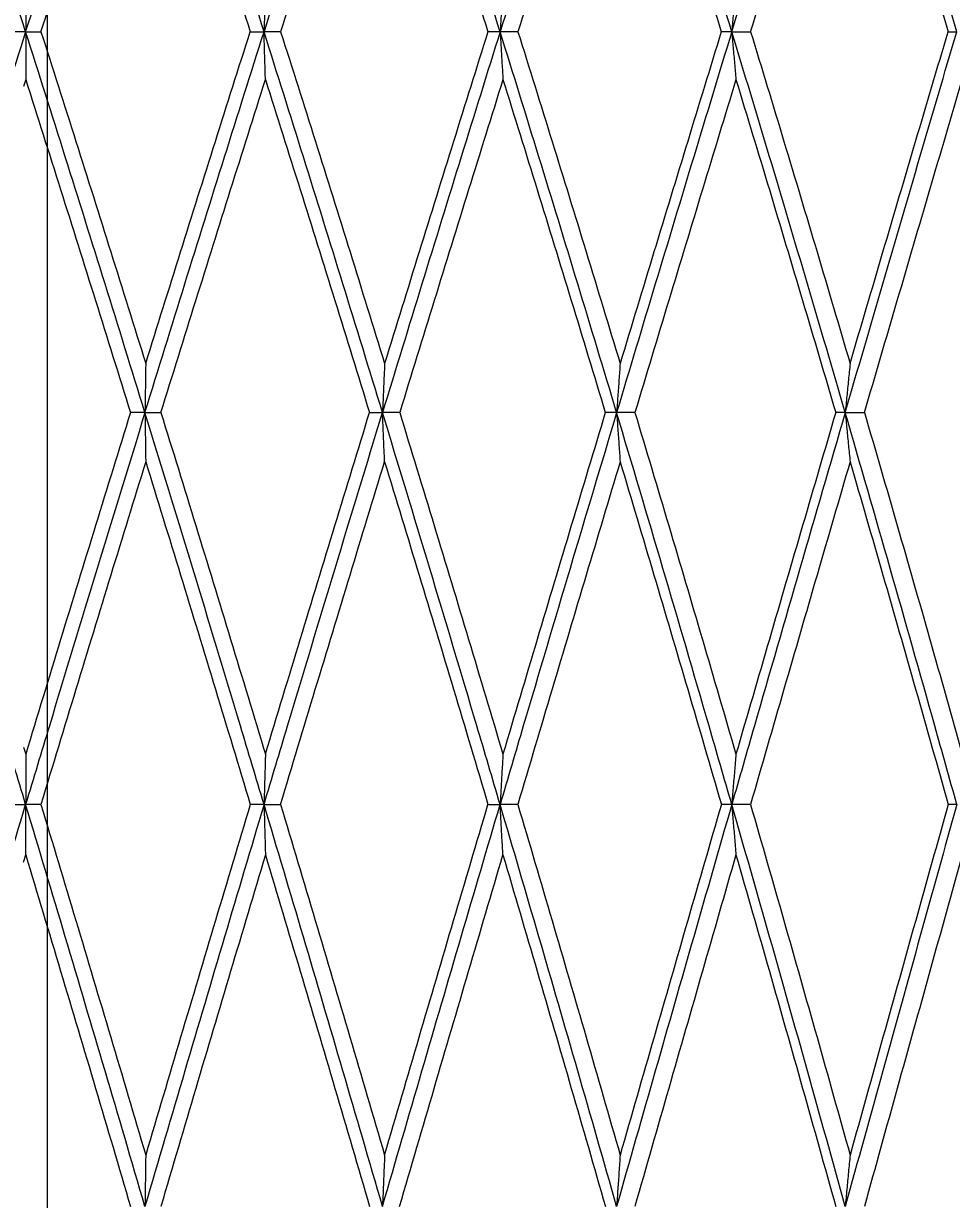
# Model space of a CAD drawing. Extents: x 1661 to 2451, y 0 to 579.
# Drawn here: x 2166.99 to 2173.34, y 453.5 to 461.55 of the extents above; entities that cross this region are included whole.
import ezdxf

# ---------------------------------------------------------------- set-up
doc = ezdxf.new("R2010")
doc.units = 0
doc.header["$LTSCALE"] = 10
doc.header["$MEASUREMENT"] = 0
doc.header["$PDMODE"] = 3
doc.header["$PDSIZE"] = -10
doc.linetypes.add('CENTER', pattern=[2, 1.25, -0.25, 0.25, -0.25])
doc.layers.get('0').update_dxf_attribs({"linetype": 'CONTINUOUS'})
doc.layers.get('DEFPOINTS').update_dxf_attribs({"linetype": 'CONTINUOUS'})
doc.layers.add('2', color=7, linetype='CONTINUOUS', true_color=0xffffff)
doc.layers.add('BODY', color=7, linetype='CONTINUOUS')
doc.styles.add('Daelim Dimension', font='')
doc.styles.get('Daelim Dimension').set_extended_font_data('나눔고딕')
doc.dimstyles.new('DEFAULT', dxfattribs={"dimscale": 2, "dimtxt": 2, "dimasz": 2, "dimexe": 0, "dimexo": 2, "dimgap": 1, "dimtad": 1, "dimdec": 0, "dimzin": 9, "dimdsep": 46, "dimtxsty": 'Daelim Dimension', "dimcen": 0.5, "dimclrd": 5, "dimclre": 5, "dimclrt": 256, "dimadec": 1, "dimazin": 0, "dimtfac": 1, "dimtdec": 0, "dimtix": 1, "dimtmove": 0, "dimatfit": 3, "dimfxl": 1, "dimtolj": 1, "dimtzin": 1, "dimlwd": 9, "dimlwe": 9, "dimarcsym": 0})

# ---------------------------------------------------------------- blocks, each defined once
blk = doc.blocks.new('*D11')
at = {"color": 5, "lineweight": 9, "ltscale": 0.5, "transparency": 16777216}
for p, q in [((2146.9886, 470.7637), (1973.3175, 470.7637)), ((1975.3175, 466.7637), (1975.3175, 277.2806)), ((2140.6495, 273.2806), (1973.3175, 273.2806))]:
    blk.add_line(p, q, dxfattribs=at)
at = {"color": 5, "linetype": 'ByBlock', "lineweight": 9, "ltscale": 0.5, "transparency": 16777216}
for p, q in [((2212.6777, 377.2806), (2263.0505, 377.2806)), ((2263.0505, 373.2806), (2263.0505, 277.2806)), ((2212.6777, 273.2806), (2263.0505, 273.2806))]:
    blk.add_line(p, q, dxfattribs=at)
at = {"color": 5, "ltscale": 0.5, "transparency": 16777216}
for points in [[(1974.6508, 466.7637), (1975.9842, 466.7637), (1975.3175, 470.7637)], [(2262.3839, 373.2806), (2263.7172, 373.2806), (2263.0505, 377.2806)], [(1974.6508, 277.2806), (1975.9842, 277.2806), (1975.3175, 273.2806)], [(2262.3839, 277.2806), (2263.7172, 277.2806), (2263.0505, 273.2806)]]:
    blk.add_solid(points, dxfattribs=at)
at = {"layer": 'DEFPOINTS', "color": 0, "ltscale": 0.5, "transparency": 16777216}
for p in [(2150.9886, 470.7637), (2208.6777, 377.2806), (1975.3175, 273.2806), (2144.6495, 273.2806), (2208.6777, 273.2806), (2263.0505, 273.2806)]:
    blk.add_point(p, dxfattribs=at)
at = {"color": 7, "ltscale": 0.5, "transparency": 16777216, "insert": (1967.874, 372.0221), "char_height": 10, "attachment_point": 5, "rotation": 90, "style": 'Daelim Dimension'}
blk.add_mtext('\\A1;197', dxfattribs=at)
at = {"ltscale": 0.5, "transparency": 16777216, "insert": (2258.8874, 325.2806), "char_height": 4, "attachment_point": 5, "rotation": 90, "style": 'Daelim Dimension'}
blk.add_mtext('\\A1;104', dxfattribs=at)

msp = doc.modelspace()

# ---------------------------------------------------------------- linework, layer by layer
at = {"layer": '2', "color": 7, "linetype": 'Continuous', "lineweight": 18}
for p, q in [((2167.0035, 461.1667), (2166.9886, 461.1202)), ((2166.9886, 456.5993), (2167.0035, 456.5505)), ((2166.9886, 455.8123), (2167.0035, 455.8615))]:
    msp.add_line(p, q, dxfattribs=at)
for points in [[(2167.0034, 461.4944), (2166.9119, 461.7818), (2166.7294, 462.352), (2166.4575, 463.1927), (2166.2768, 463.7455), (2166.1867, 464.0197)], [(2167.0034, 461.4944), (2167.0947, 461.7814), (2167.2771, 462.3511), (2167.5496, 463.1937), (2167.7301, 463.7459), (2167.8201, 464.0197)], [(2168.6349, 461.4944), (2168.5438, 461.7818), (2168.3621, 462.352), (2168.0908, 463.1927), (2167.9102, 463.7455), (2167.8201, 464.0197)], [(2169.4458, 464.0197), (2169.3566, 463.7459), (2169.1777, 463.1937), (2168.9071, 462.3511), (2168.7258, 461.7814), (2168.6349, 461.4944)], [(2170.2509, 461.4944), (2170.1612, 461.7818), (2169.9819, 462.352), (2169.7138, 463.1927), (2169.5351, 463.7455), (2169.4458, 464.0197)], [(2171.0485, 464.0197), (2170.961, 463.7459), (2170.7853, 463.1937), (2170.5192, 462.3511), (2170.3406, 461.7814), (2170.2509, 461.4944)], [(2171.8366, 461.4944), (2171.7489, 461.7818), (2171.5737, 462.352), (2171.3113, 463.1927), (2171.1361, 463.7455), (2171.0485, 464.0197)], [(2171.8366, 461.4944), (2171.9241, 461.7814), (2172.0983, 462.3511), (2172.3575, 463.1937), (2172.5283, 463.7459), (2172.6133, 464.0197)], [(2173.3769, 461.4944), (2173.2922, 461.7818), (2173.1227, 462.352), (2172.8685, 463.1927), (2172.6984, 463.7455), (2172.6133, 464.0197)], [(2167.1082, 461.4944), (2167.1879, 461.743), (2167.3471, 462.2381), (2167.5861, 462.9739), (2167.7454, 463.4599), (2167.825, 463.7018)], [(2167.825, 463.7018), (2167.9047, 463.4599), (2168.0638, 462.9739), (2168.3023, 462.2381), (2168.461, 461.743), (2168.5403, 461.4944)], [(2169.4603, 463.7018), (2169.3814, 463.4599), (2169.2236, 462.9739), (2168.9863, 462.2381), (2168.828, 461.743), (2168.7488, 461.4944)], [(2169.4603, 463.7018), (2169.5392, 463.4599), (2169.6968, 462.9739), (2169.9325, 462.2381), (2170.0892, 461.743), (2170.1674, 461.4944)], [(2171.0725, 463.7018), (2170.9951, 463.4599), (2170.8401, 462.9739), (2170.6069, 462.2381), (2170.451, 461.743), (2170.373, 461.4944)], [(2171.0725, 463.7018), (2171.1499, 463.4599), (2171.3044, 462.9739), (2171.5352, 462.2381), (2171.6884, 461.743), (2171.7648, 461.4944)], [(2171.9655, 461.4944), (2172.0417, 461.743), (2172.1936, 462.2381), (2172.4207, 462.9739), (2172.5714, 463.4599), (2172.6466, 463.7018)], [(2172.6466, 463.7018), (2172.7218, 463.4599), (2172.8717, 462.9739), (2173.0954, 462.2381), (2173.2437, 461.743), (2173.3176, 461.4944)], [(2167.0035, 461.821), (2167.0035, 461.7848), (2167.0035, 461.7124), (2167.0034, 461.6035), (2167.0034, 461.5308), (2167.0034, 461.4944)], [(2168.6446, 461.821), (2168.6435, 461.7848), (2168.6413, 461.7124), (2168.6381, 461.6035), (2168.6359, 461.5308), (2168.6349, 461.4944)], [(2170.2703, 461.821), (2170.2681, 461.7848), (2170.2638, 461.7124), (2170.2573, 461.6035), (2170.2531, 461.5308), (2170.2509, 461.4944)], [(2171.8652, 461.821), (2171.862, 461.7848), (2171.8556, 461.7124), (2171.8461, 461.6035), (2171.8397, 461.5308), (2171.8366, 461.4944)], [(2167.0034, 461.4944), (2166.9132, 461.2111), (2166.7324, 460.6402), (2166.4598, 459.7702), (2166.2778, 459.1833), (2166.1867, 458.888)], [(2167.0034, 461.4944), (2166.9918, 461.4944), (2166.9685, 461.4944), (2166.9337, 461.4944), (2166.9104, 461.4944), (2166.8987, 461.4944)], [(2167.0034, 461.4944), (2167.015, 461.4944), (2167.0383, 461.4944), (2167.0733, 461.4944), (2167.0966, 461.4944), (2167.1082, 461.4944)], [(2167.8201, 458.888), (2167.7288, 459.1838), (2167.5466, 459.7713), (2167.2746, 460.6393), (2167.0937, 461.2107), (2167.0034, 461.4944)], [(2167.0034, 461.4944), (2167.0034, 461.4581), (2167.0034, 461.3853), (2167.0035, 461.2761), (2167.0035, 461.2032), (2167.0035, 461.1667)], [(2167.1082, 461.4944), (2167.1879, 461.2454), (2167.3473, 460.7452), (2167.5862, 459.9883), (2167.7454, 459.4793), (2167.825, 459.2236)], [(2167.8201, 458.888), (2167.9112, 459.1833), (2168.0931, 459.7702), (2168.3651, 460.6402), (2168.5451, 461.2111), (2168.6349, 461.4944)], [(2167.825, 459.2236), (2167.9046, 459.4793), (2168.0637, 459.9883), (2168.3022, 460.7452), (2168.461, 461.2454), (2168.5403, 461.4944)], [(2168.5403, 461.4944), (2168.5508, 461.4944), (2168.5719, 461.4944), (2168.6034, 461.4944), (2168.6244, 461.4944), (2168.6349, 461.4944)], [(2168.7488, 461.4944), (2168.7362, 461.4944), (2168.7108, 461.4944), (2168.6728, 461.4944), (2168.6475, 461.4944), (2168.6349, 461.4944)], [(2169.4458, 458.888), (2169.3554, 459.1838), (2169.1747, 459.7713), (2168.9047, 460.6393), (2168.7247, 461.2107), (2168.6349, 461.4944)], [(2168.6446, 461.1667), (2168.6435, 461.2032), (2168.6413, 461.2761), (2168.6381, 461.3853), (2168.6359, 461.4581), (2168.6349, 461.4944)], [(2168.7488, 461.4944), (2168.8281, 461.2454), (2168.9865, 460.7452), (2169.2237, 459.9883), (2169.3815, 459.4793), (2169.4603, 459.2236)], [(2170.2509, 461.4944), (2170.1625, 461.2111), (2169.9848, 460.6402), (2169.7161, 459.7702), (2169.536, 459.1833), (2169.4458, 458.888)], [(2170.1674, 461.4944), (2170.0891, 461.2454), (2169.9324, 460.7452), (2169.6967, 459.9883), (2169.5392, 459.4793), (2169.4603, 459.2236)], [(2170.2509, 461.4944), (2170.2417, 461.4944), (2170.2231, 461.4944), (2170.1953, 461.4944), (2170.1767, 461.4944), (2170.1674, 461.4944)], [(2170.373, 461.4944), (2170.3594, 461.4944), (2170.3323, 461.4944), (2170.2916, 461.4944), (2170.2645, 461.4944), (2170.2509, 461.4944)], [(2171.0485, 458.888), (2170.9598, 459.1838), (2170.7824, 459.7713), (2170.5168, 460.6393), (2170.3396, 461.2107), (2170.2509, 461.4944)], [(2170.2509, 461.4944), (2170.2531, 461.4581), (2170.2573, 461.3853), (2170.2638, 461.2761), (2170.2681, 461.2032), (2170.2703, 461.1667)], [(2170.373, 461.4944), (2170.4511, 461.2454), (2170.607, 460.7452), (2170.8402, 459.9883), (2170.9952, 459.4793), (2171.0725, 459.2236)], [(2171.8366, 461.4944), (2171.7502, 461.2111), (2171.5766, 460.6402), (2171.3135, 459.7702), (2171.1371, 459.1833), (2171.0485, 458.888)], [(2171.7648, 461.4944), (2171.6883, 461.2454), (2171.5351, 460.7452), (2171.3043, 459.9883), (2171.1499, 459.4793), (2171.0725, 459.2236)], [(2171.8366, 461.4944), (2171.8286, 461.4944), (2171.8127, 461.4944), (2171.7888, 461.4944), (2171.7728, 461.4944), (2171.7648, 461.4944)], [(2171.8366, 461.4944), (2171.8509, 461.4944), (2171.8795, 461.4944), (2171.9225, 461.4944), (2171.9512, 461.4944), (2171.9655, 461.4944)], [(2172.6133, 458.888), (2172.5271, 459.1838), (2172.3547, 459.7713), (2172.096, 460.6393), (2171.9231, 461.2107), (2171.8366, 461.4944)], [(2171.8366, 461.4944), (2171.8397, 461.4581), (2171.8461, 461.3853), (2171.8556, 461.2761), (2171.862, 461.2032), (2171.8653, 461.1667)], [(2171.9655, 461.4944), (2172.0417, 461.2454), (2172.1937, 460.7452), (2172.4208, 459.9883), (2172.5714, 459.4793), (2172.6466, 459.2236)], [(2172.6133, 458.888), (2172.6993, 459.1833), (2172.8706, 459.7702), (2173.1255, 460.6402), (2173.2934, 461.2111), (2173.3769, 461.4944)], [(2172.6466, 459.2236), (2172.7217, 459.4793), (2172.8716, 459.9883), (2173.0953, 460.7452), (2173.2436, 461.2454), (2173.3176, 461.4944)], [(2173.3176, 461.4944), (2173.3242, 461.4944), (2173.3374, 461.4944), (2173.3571, 461.4944), (2173.3703, 461.4944), (2173.3769, 461.4944)], [(2167.0035, 461.1667), (2167.0832, 460.9168), (2167.2426, 460.4148), (2167.4817, 459.6553), (2167.641, 459.1445), (2167.7207, 458.888)], [(2167.9293, 458.888), (2168.0089, 459.1445), (2168.1681, 459.6553), (2168.4065, 460.4148), (2168.5653, 460.9168), (2168.6446, 461.1667)], [(2168.6446, 461.1667), (2168.7239, 460.9168), (2168.8825, 460.4148), (2169.12, 459.6553), (2169.278, 459.1445), (2169.3569, 458.888)], [(2170.2703, 461.1667), (2170.192, 460.9168), (2170.0354, 460.4148), (2169.7998, 459.6553), (2169.6424, 459.1445), (2169.5636, 458.888)], [(2170.2703, 461.1667), (2170.3485, 460.9168), (2170.5047, 460.4148), (2170.7383, 459.6553), (2170.8935, 459.1445), (2170.9711, 458.888)], [(2171.8653, 461.1667), (2171.7889, 460.9168), (2171.6359, 460.4148), (2171.4054, 459.6553), (2171.2511, 459.1445), (2171.1738, 458.888)], [(2171.8653, 461.1667), (2171.9416, 460.9168), (2172.094, 460.4148), (2172.3216, 459.6553), (2172.4726, 459.1445), (2172.548, 458.888)], [(2172.745, 458.888), (2172.82, 459.1445), (2172.9696, 459.6553), (2173.1929, 460.4148), (2173.3409, 460.9168), (2173.4147, 461.1667)], [(2167.825, 459.2236), (2167.8245, 459.1865), (2167.8234, 459.112), (2167.8217, 459.0001), (2167.8206, 458.9254), (2167.8201, 458.888)], [(2169.4603, 459.2236), (2169.4587, 459.1865), (2169.4554, 459.112), (2169.4506, 459.0001), (2169.4474, 458.9254), (2169.4458, 458.888)], [(2171.0725, 459.2236), (2171.0698, 459.1865), (2171.0645, 459.112), (2171.0565, 459.0001), (2171.0511, 458.9254), (2171.0485, 458.888)], [(2172.6466, 459.2236), (2172.6429, 459.1865), (2172.6354, 459.112), (2172.6243, 459.0001), (2172.617, 458.9254), (2172.6133, 458.888)], [(2167.7207, 458.888), (2167.6411, 458.6315), (2167.4818, 458.1163), (2167.2427, 457.3371), (2167.0833, 456.8134), (2167.0035, 456.5505)], [(2167.8201, 458.888), (2167.8091, 458.888), (2167.787, 458.888), (2167.7539, 458.888), (2167.7317, 458.888), (2167.7207, 458.888)], [(2167.8201, 458.888), (2167.8322, 458.888), (2167.8565, 458.888), (2167.8929, 458.888), (2167.9172, 458.888), (2167.9293, 458.888)], [(2167.8201, 458.888), (2167.8206, 458.8506), (2167.8217, 458.7759), (2167.8234, 458.6637), (2167.8245, 458.5888), (2167.825, 458.5513)], [(2167.9293, 458.888), (2168.0089, 458.6315), (2168.1679, 458.1163), (2168.4064, 457.3371), (2168.5652, 456.8134), (2168.6446, 456.5505)], [(2168.6446, 456.5505), (2168.724, 456.8134), (2168.8826, 457.3371), (2169.1201, 458.1163), (2169.278, 458.6315), (2169.3569, 458.888)], [(2169.3569, 458.888), (2169.3668, 458.888), (2169.3866, 458.888), (2169.4162, 458.888), (2169.4359, 458.888), (2169.4458, 458.888)], [(2169.5636, 458.888), (2169.5505, 458.888), (2169.5243, 458.888), (2169.485, 458.888), (2169.4589, 458.888), (2169.4458, 458.888)], [(2169.4603, 458.5513), (2169.4587, 458.5888), (2169.4554, 458.6637), (2169.4506, 458.7759), (2169.4474, 458.8506), (2169.4458, 458.888)], [(2169.5636, 458.888), (2169.6424, 458.6315), (2169.7997, 458.1163), (2170.0353, 457.3371), (2170.192, 456.8134), (2170.2703, 456.5505)], [(2170.9711, 458.888), (2170.8936, 458.6315), (2170.7384, 458.1163), (2170.5048, 457.3371), (2170.3485, 456.8134), (2170.2703, 456.5505)], [(2171.0485, 458.888), (2171.0399, 458.888), (2171.0227, 458.888), (2170.9969, 458.888), (2170.9797, 458.888), (2170.9711, 458.888)], [(2171.1738, 458.888), (2171.1599, 458.888), (2171.1321, 458.888), (2171.0903, 458.888), (2171.0624, 458.888), (2171.0485, 458.888)], [(2171.0485, 458.888), (2171.0511, 458.8506), (2171.0565, 458.7759), (2171.0645, 458.6637), (2171.0698, 458.5888), (2171.0725, 458.5513)], [(2171.1738, 458.888), (2171.2511, 458.6315), (2171.4052, 458.1163), (2171.6357, 457.3371), (2171.7888, 456.8134), (2171.8653, 456.5505)], [(2172.548, 458.888), (2172.4727, 458.6315), (2172.3217, 458.1163), (2172.0941, 457.3371), (2171.9417, 456.8134), (2171.8653, 456.5505)], [(2172.6133, 458.888), (2172.606, 458.888), (2172.5915, 458.888), (2172.5698, 458.888), (2172.5552, 458.888), (2172.548, 458.888)], [(2172.6133, 458.888), (2172.6279, 458.888), (2172.6572, 458.888), (2172.7011, 458.888), (2172.7303, 458.888), (2172.745, 458.888)], [(2172.6133, 458.888), (2172.617, 458.8506), (2172.6243, 458.7759), (2172.6354, 458.6637), (2172.6429, 458.5888), (2172.6466, 458.5513)], [(2172.745, 458.888), (2172.8199, 458.6315), (2172.9695, 458.1163), (2173.1928, 457.3371), (2173.3408, 456.8134), (2173.4147, 456.5505)], [(2167.825, 458.5513), (2167.7454, 458.294), (2167.5862, 457.7772), (2167.347, 456.9956), (2167.1875, 456.4702), (2167.1077, 456.2065)], [(2167.825, 458.5513), (2167.9046, 458.294), (2168.0638, 457.7772), (2168.3024, 456.9956), (2168.4614, 456.4702), (2168.5409, 456.2065)], [(2168.7483, 456.2065), (2168.8277, 456.4702), (2168.9862, 456.9956), (2169.2236, 457.7772), (2169.3815, 458.294), (2169.4603, 458.5513)], [(2169.4603, 458.5513), (2169.5392, 458.294), (2169.6967, 457.7772), (2169.9326, 456.9956), (2170.0896, 456.4702), (2170.168, 456.2065)], [(2171.0725, 458.5513), (2170.9952, 458.294), (2170.8402, 457.7772), (2170.6068, 456.9956), (2170.4506, 456.4702), (2170.3724, 456.2065)], [(2171.0725, 458.5513), (2171.1499, 458.294), (2171.3044, 457.7772), (2171.5353, 456.9956), (2171.6888, 456.4702), (2171.7653, 456.2065)], [(2172.6466, 458.5513), (2172.5714, 458.294), (2172.4207, 457.7772), (2172.1935, 456.9956), (2172.0413, 456.4702), (2171.965, 456.2065)], [(2172.6466, 458.5513), (2172.7217, 458.294), (2172.8717, 457.7772), (2173.0956, 456.9956), (2173.244, 456.4702), (2173.3181, 456.2065)], [(2167.0035, 456.5505), (2167.0035, 456.5123), (2167.0035, 456.4361), (2167.0034, 456.3214), (2167.0034, 456.2448), (2167.0034, 456.2065)], [(2168.6446, 456.5505), (2168.6435, 456.5123), (2168.6413, 456.4361), (2168.6381, 456.3214), (2168.6359, 456.2448), (2168.6349, 456.2065)], [(2170.2703, 456.5505), (2170.2681, 456.5123), (2170.2638, 456.4361), (2170.2574, 456.3214), (2170.2531, 456.2448), (2170.251, 456.2065)], [(2171.8653, 456.5505), (2171.862, 456.5123), (2171.8556, 456.4361), (2171.8461, 456.3214), (2171.8397, 456.2448), (2171.8366, 456.2065)], [(2166.1867, 453.4561), (2166.2778, 453.7667), (2166.4598, 454.3847), (2166.7323, 455.3026), (2166.9132, 455.9064), (2167.0034, 456.2065)], [(2166.8993, 456.2065), (2166.9109, 456.2065), (2166.934, 456.2065), (2166.9687, 456.2065), (2166.9918, 456.2065), (2167.0034, 456.2065)], [(2167.1077, 456.2065), (2167.0961, 456.2065), (2167.0729, 456.2065), (2167.0381, 456.2065), (2167.015, 456.2065), (2167.0034, 456.2065)], [(2167.8201, 453.4561), (2167.7289, 453.7671), (2167.5467, 454.3857), (2167.2747, 455.3018), (2167.0937, 455.9061), (2167.0034, 456.2065)], [(2167.0035, 455.8615), (2167.0035, 455.8999), (2167.0035, 455.9767), (2167.0034, 456.0917), (2167.0034, 456.1682), (2167.0034, 456.2065)], [(2167.1077, 456.2065), (2167.1874, 455.943), (2167.3467, 455.4141), (2167.5858, 454.6145), (2167.7453, 454.0774), (2167.825, 453.8078)], [(2168.6349, 456.2065), (2168.5451, 455.9064), (2168.365, 455.3026), (2168.0931, 454.3847), (2167.9112, 453.7667), (2167.8201, 453.4561)], [(2168.5409, 456.2065), (2168.4615, 455.943), (2168.3027, 455.4141), (2168.0641, 454.6145), (2167.9048, 454.0774), (2167.825, 453.8078)], [(2168.6349, 456.2065), (2168.6244, 456.2065), (2168.6036, 456.2065), (2168.5722, 456.2065), (2168.5513, 456.2065), (2168.5409, 456.2065)], [(2168.6349, 456.2065), (2168.6475, 456.2065), (2168.6727, 456.2065), (2168.7105, 456.2065), (2168.7357, 456.2065), (2168.7483, 456.2065)], [(2169.4458, 453.4561), (2169.3554, 453.7671), (2169.1748, 454.3857), (2168.9047, 455.3018), (2168.7248, 455.9061), (2168.6349, 456.2065)], [(2168.6349, 456.2065), (2168.6359, 456.1682), (2168.6381, 456.0917), (2168.6413, 455.9767), (2168.6435, 455.8999), (2168.6446, 455.8615)], [(2168.7483, 456.2065), (2168.8275, 455.943), (2168.9859, 455.4141), (2169.2233, 454.6145), (2169.3813, 454.0774), (2169.4603, 453.8078)], [(2169.4458, 453.4561), (2169.536, 453.7667), (2169.716, 454.3847), (2169.9847, 455.3026), (2170.1624, 455.9064), (2170.251, 456.2065)], [(2169.4603, 453.8078), (2169.5393, 454.0774), (2169.697, 454.6145), (2169.9329, 455.4141), (2170.0897, 455.943), (2170.168, 456.2065)], [(2170.168, 456.2065), (2170.1772, 456.2065), (2170.1957, 456.2065), (2170.2233, 456.2065), (2170.2417, 456.2065), (2170.251, 456.2065)], [(2170.3724, 456.2065), (2170.3589, 456.2065), (2170.3319, 456.2065), (2170.2914, 456.2065), (2170.2644, 456.2065), (2170.251, 456.2065)], [(2171.0485, 453.4561), (2170.9598, 453.7671), (2170.7825, 454.3857), (2170.5168, 455.3018), (2170.3396, 455.9061), (2170.251, 456.2065)], [(2170.2703, 455.8615), (2170.2681, 455.8999), (2170.2638, 455.9767), (2170.2573, 456.0917), (2170.2531, 456.1682), (2170.251, 456.2065)], [(2170.3724, 456.2065), (2170.4505, 455.943), (2170.6065, 455.4141), (2170.8399, 454.6145), (2170.995, 454.0774), (2171.0725, 453.8078)], [(2171.8366, 456.2065), (2171.7501, 455.9064), (2171.5765, 455.3026), (2171.3135, 454.3847), (2171.137, 453.7667), (2171.0485, 453.4561)], [(2171.7653, 456.2065), (2171.6889, 455.943), (2171.5356, 455.4141), (2171.3047, 454.6145), (2171.15, 454.0774), (2171.0725, 453.8078)], [(2171.8366, 456.2065), (2171.8287, 456.2065), (2171.8128, 456.2065), (2171.7891, 456.2065), (2171.7733, 456.2065), (2171.7653, 456.2065)], [(2171.965, 456.2065), (2171.9507, 456.2065), (2171.9222, 456.2065), (2171.8794, 456.2065), (2171.8508, 456.2065), (2171.8366, 456.2065)], [(2172.6133, 453.4561), (2172.5272, 453.7671), (2172.3548, 454.3857), (2172.096, 455.3018), (2171.9231, 455.9061), (2171.8366, 456.2065)], [(2171.8366, 456.2065), (2171.8397, 456.1682), (2171.8461, 456.0917), (2171.8556, 455.9767), (2171.862, 455.8999), (2171.8652, 455.8615)], [(2171.965, 456.2065), (2172.0412, 455.943), (2172.1932, 455.4141), (2172.4204, 454.6145), (2172.5713, 454.0774), (2172.6466, 453.8078)], [(2173.3769, 456.2065), (2173.2934, 455.9064), (2173.1254, 455.3026), (2172.8706, 454.3847), (2172.6993, 453.7667), (2172.6133, 453.4561)], [(2173.3181, 456.2065), (2173.2442, 455.943), (2173.0958, 455.4141), (2172.872, 454.6145), (2172.7219, 454.0774), (2172.6466, 453.8078)], [(2173.3769, 456.2065), (2173.3704, 456.2065), (2173.3573, 456.2065), (2173.3377, 456.2065), (2173.3246, 456.2065), (2173.3181, 456.2065)], [(2167.0035, 455.8615), (2167.0832, 455.5973), (2167.2426, 455.0669), (2167.4818, 454.265), (2167.6413, 453.7264), (2167.7211, 453.4561)], [(2168.6446, 455.8615), (2168.5653, 455.5973), (2168.4065, 455.0668), (2168.168, 454.265), (2168.0086, 453.7264), (2167.9289, 453.4561)], [(2168.6446, 455.8615), (2168.7239, 455.5973), (2168.8824, 455.0668), (2169.1201, 454.265), (2169.2783, 453.7264), (2169.3574, 453.4561)], [(2169.5632, 453.4561), (2169.6421, 453.7264), (2169.7997, 454.265), (2170.0355, 455.0668), (2170.1921, 455.5973), (2170.2703, 455.8615)], [(2170.2703, 455.8615), (2170.3484, 455.5973), (2170.5046, 455.0668), (2170.7384, 454.265), (2170.8938, 453.7264), (2170.9715, 453.4561)], [(2171.8652, 455.8615), (2171.7889, 455.5973), (2171.6359, 455.0668), (2171.4053, 454.265), (2171.2508, 453.7264), (2171.1734, 453.4561)], [(2171.8652, 455.8615), (2171.9416, 455.5973), (2172.094, 455.0668), (2172.3217, 454.265), (2172.4729, 453.7264), (2172.5484, 453.4561)], [(2173.4147, 455.8615), (2173.3409, 455.5973), (2173.1929, 455.0668), (2172.9695, 454.265), (2172.8197, 453.7264), (2172.7446, 453.4561)], [(2167.825, 453.8078), (2167.8245, 453.7689), (2167.8234, 453.6908), (2167.8217, 453.5736), (2167.8206, 453.4953), (2167.8201, 453.4561)], [(2169.4603, 453.8078), (2169.4587, 453.7689), (2169.4554, 453.6908), (2169.4506, 453.5736), (2169.4474, 453.4953), (2169.4458, 453.4561)], [(2171.0725, 453.8078), (2171.0698, 453.7689), (2171.0645, 453.6908), (2171.0565, 453.5736), (2171.0511, 453.4953), (2171.0485, 453.4561)], [(2172.6466, 453.8078), (2172.6429, 453.7689), (2172.6354, 453.6908), (2172.6243, 453.5736), (2172.617, 453.4953), (2172.6133, 453.4561)]]:
    msp.add_open_spline(points, degree=3, dxfattribs=at)
for points, knots in [([(2167.0034, 456.2065), (2166.9494, 456.3861), (2166.677, 457.2895), (2166.4047, 458.1812), (2166.1867, 458.888)], [0, 0, 0, 0, 0.198374, 1, 1, 1, 1]), ([(2167.8201, 458.888), (2167.602, 458.1812), (2167.3298, 457.2895), (2167.0574, 456.3861), (2167.0034, 456.2065)], [0, 0, 0, 0, 0.801626, 1, 1, 1, 1]), ([(2168.6349, 456.2065), (2168.5811, 456.3861), (2168.3099, 457.2895), (2168.0382, 458.1812), (2167.8201, 458.888)], [0, 0, 0, 0, 0.198374, 1, 1, 1, 1]), ([(2168.6349, 456.2065), (2168.6886, 456.3861), (2168.9596, 457.2895), (2169.2298, 458.1812), (2169.4458, 458.888)], [0, 0, 0, 0, 0.198373, 1, 1, 1, 1]), ([(2170.251, 456.2065), (2170.1979, 456.3861), (2169.9305, 457.2895), (2169.6618, 458.1812), (2169.4458, 458.888)], [0, 0, 0, 0, 0.198374, 1, 1, 1, 1]), ([(2171.0485, 458.888), (2170.8366, 458.1812), (2170.5709, 457.2895), (2170.304, 456.3861), (2170.251, 456.2065)], [0, 0, 0, 0, 0.801626, 1, 1, 1, 1]), ([(2171.8366, 456.2065), (2171.7848, 456.3861), (2171.5235, 457.2895), (2171.2604, 458.1812), (2171.0485, 458.888)], [0, 0, 0, 0, 0.198374, 1, 1, 1, 1]), ([(2172.6133, 458.888), (2172.4074, 458.1812), (2172.1488, 457.2895), (2171.8883, 456.3861), (2171.8366, 456.2065)], [0, 0, 0, 0, 0.801626, 1, 1, 1, 1]), ([(2173.3769, 456.2065), (2173.3269, 456.3861), (2173.0742, 457.2895), (2172.8192, 458.1812), (2172.6133, 458.888)], [0, 0, 0, 0, 0.198374, 1, 1, 1, 1])]:
    msp.add_open_spline(points, degree=3, knots=knots, dxfattribs=at)
at = {"layer": 'BODY', "color": 1, "linetype": 'CENTER', "lineweight": 5}
msp.add_line((2167.1495, 484.8933), (2167.1495, 86.7708), dxfattribs=at)

# ---------------------------------------------------------------- dimensions: what is measured, and where the dimension line sits
at = {"color": 5, "ltscale": 0.5}
dim = msp.add_linear_dim(base=(1975.3175, 273.2806), p1=(2150.9886, 470.7637), p2=(2144.6495, 273.2806), angle=90, dimstyle='DEFAULT', override={"dimtxt": 5, "dimexe": 1, "dimclrt": 7}, dxfattribs=at)
dim.commit()
dim.dimension.update_dxf_attribs({"geometry": '*D11', "text_midpoint": (1967.874, 372.0221)})

doc.saveas('drawing.dxf')
